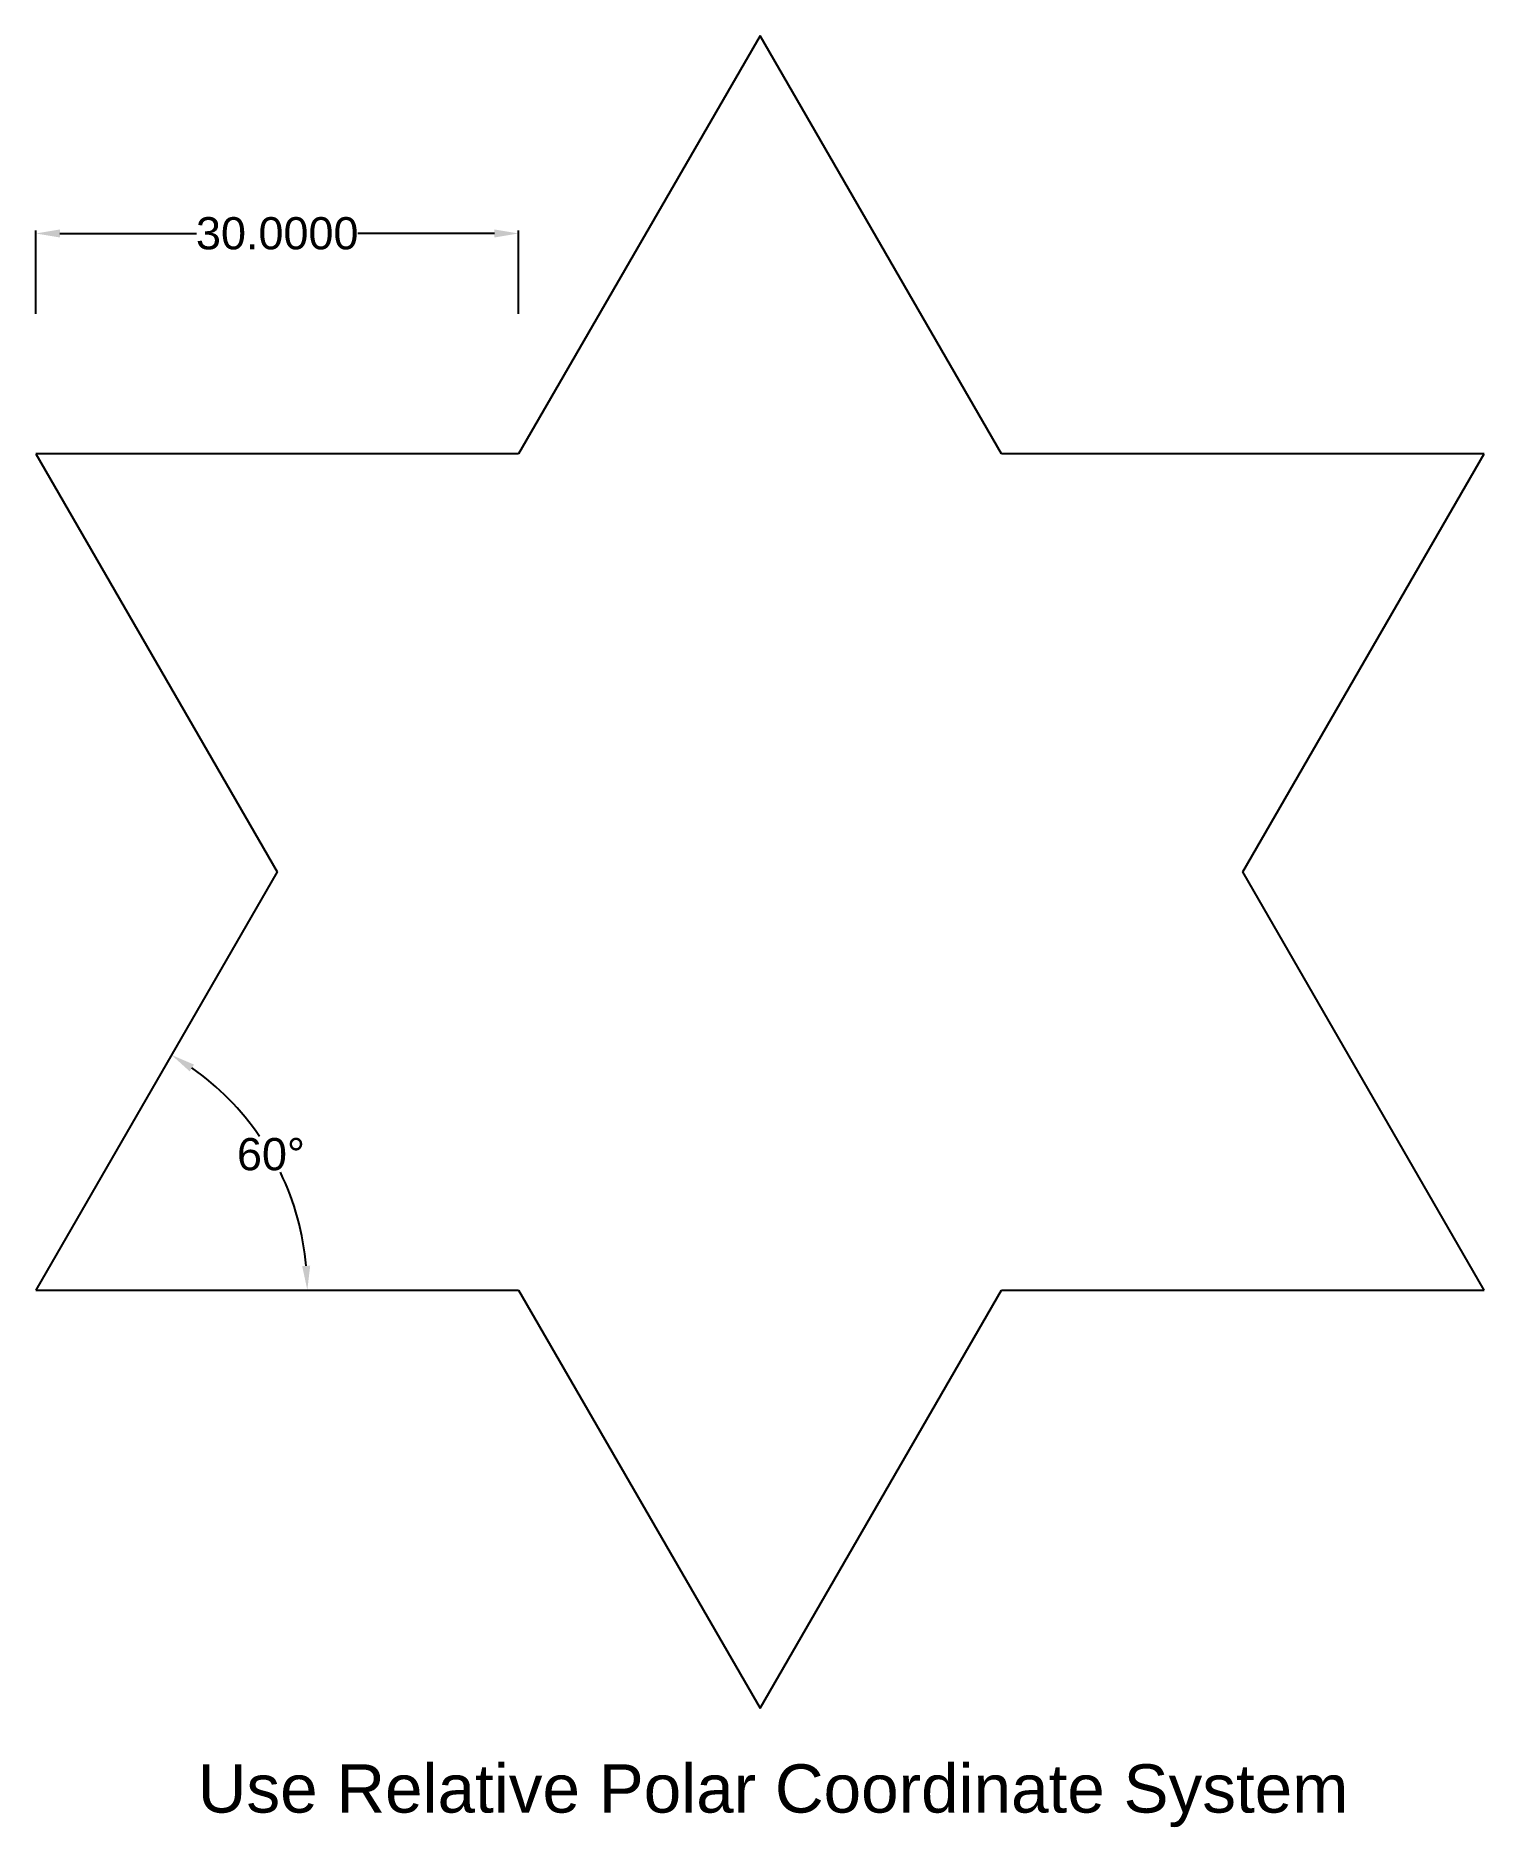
# Model space of a CAD drawing. Header units: millimetres. Extents: x 0 to 90, y -33 to 78.
import ezdxf

# ---------------------------------------------------------------- set-up
doc = ezdxf.new("R2010")
doc.units = ezdxf.units.MM
doc.header["$MEASUREMENT"] = 0
doc.styles.get("Standard").update_dxf_attribs({"font": 'arial.ttf'})
doc.dimstyles.new('krishna', dxfattribs={"dimtxt": 2, "dimasz": 1.5, "dimexe": 0.18, "dimexo": 0.0625, "dimgap": 0.09, "dimtad": 0, "dimtih": 1, "dimtoh": 1, "dimdec": 4, "dimzin": 0, "dimdsep": 46, "dimtxsty": 'Standard', "dimcen": 0.09, "dimadec": 0, "dimazin": 0, "dimtfac": 1, "dimtdec": 4, "dimtofl": 0, "dimtmove": 0, "dimatfit": 3, "dimfxl": 5, "dimfxlon": 1, "dimtolj": 1, "dimtzin": 0, "dimarcsym": 0})

# ---------------------------------------------------------------- blocks, each defined once
blk = doc.blocks.new('*D1')
at = {"color": 0, "lineweight": -2, "transparency": 16777216}
for p, q in [((0, 60.66), (0, 65.84)), ((30, 60.66), (30, 65.84)), ((1.5, 65.66), (9.99, 65.66)), ((28.5, 65.66), (20.01, 65.66))]:
    blk.add_line(p, q, dxfattribs=at)
at = {"color": 0, "transparency": 16777216}
for points in [[(1.5, 65.91), (1.5, 65.41), (0, 65.66)], [(28.5, 65.91), (28.5, 65.41), (30, 65.66)]]:
    blk.add_solid(points, dxfattribs=at)
at = {"layer": 'Defpoints', "color": 0, "transparency": 16777216}
for p in [(0, 65.66), (0, 51.96), (30, 51.96)]:
    blk.add_point(p, dxfattribs=at)
at = {"color": 0, "transparency": 16777216, "insert": (15, 65.66), "char_height": 2, "attachment_point": 5}
blk.add_mtext('\\A1;30.0000', dxfattribs=at)
blk = doc.blocks.new('*D2')
at = {"color": 0, "lineweight": -2, "transparency": 16777216}
for start, end in [(34.4635, 54.9026), (5.0974, 25.7293)]:
    blk.add_arc((0, 0), 16.87, start, end, dxfattribs=at)
at = {"color": 0, "transparency": 16777216}
for points in [[(9.56, 13.59), (9.83, 14.01), (8.43, 14.61)], [(17.05, 1.51), (16.55, 1.49), (16.87, 0)]]:
    blk.add_solid(points, dxfattribs=at)
at = {"layer": 'Defpoints', "color": 0, "transparency": 16777216}
for p in [(15, 25.98), (15.85, 5.77), (0, 0), (0, 0), (30, 0)]:
    blk.add_point(p, dxfattribs=at)
at = {"color": 0, "transparency": 16777216, "insert": (14.61, 8.43), "char_height": 2, "attachment_point": 5}
blk.add_mtext('\\A1;60°', dxfattribs=at)

msp = doc.modelspace()

# ---------------------------------------------------------------- linework, layer by layer
for p, q in [((45, 77.94229), (30, 51.96152)), ((60, 51.96152), (45, 77.94229)), ((30, 51.96152), (0, 51.96152)), ((0, 51.96152), (15, 25.98076)), ((90, 51.96152), (60, 51.96152)), ((75, 25.98076), (90, 51.96152)), ((15, 25.98076), (0, 0)), ((90, 0), (75, 25.98076)), ((0, 0), (30, 0)), ((30, 0), (45, -25.98076)), ((45, -25.98076), (60, 0)), ((60, 0), (90, 0))]:
    msp.add_line(p, q)

# ---------------------------------------------------------------- texts
msp.add_text('Use Relative Polar Coordinate System', height=3).set_placement((10.06007, -32.47542))

# ---------------------------------------------------------------- dimensions: what is measured, and where the dimension line sits
dim = msp.add_linear_dim(base=(0, 65.66473), p1=(30, 51.96152), p2=(0, 51.96152), dimstyle='krishna')
dim.commit()
dim.dimension.update_dxf_attribs({"geometry": '*D1', "text_midpoint": (15, 65.66473)})
dim = msp.add_angular_dim_2l(base=(15.84883, 5.7685), line1=((0, 0), (30, 0)), line2=((15, 25.98076), (0, 0)), dimstyle='krishna')
dim.commit()
dim.dimension.update_dxf_attribs({"geometry": '*D2', "text_midpoint": (14.60636, 8.43299)})

doc.saveas('drawing.dxf')
